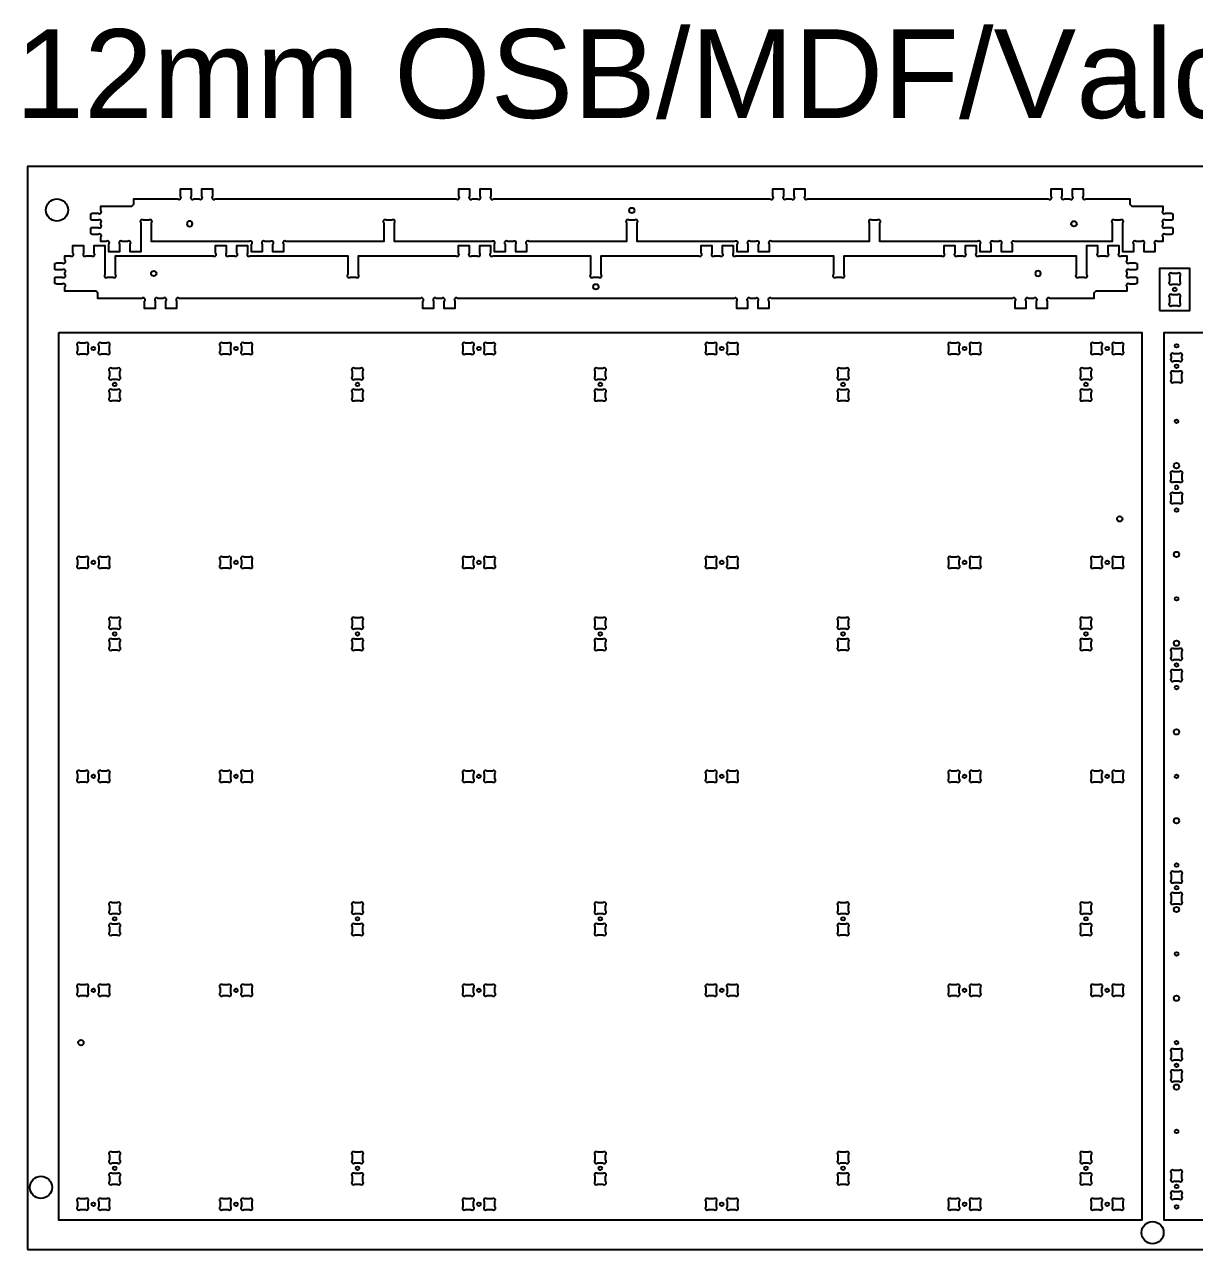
# Model space of a CAD drawing. Extents: x 283 to 2739, y 1003 to 5796.
# Drawn here: x 295 to 1613, y 2964 to 4344 of the extents above; entities that cross this region are included whole.
import ezdxf

# ---------------------------------------------------------------- set-up
doc = ezdxf.new("R2010")
doc.units = 0
for name, color, linetype in [('12MM-1-HOLD_DOWN_DRILL', 40, 'CONTINUOUS'), ('12MM-2-TESTER', 4, 'CONTINUOUS'), ('12MM-3-INSIDE_HOLES_CUTOUT', 3, 'CONTINUOUS'), ('12MM-4-CUTOUT', 7, 'CONTINUOUS'), ('SHEET_REF', 250, 'CONTINUOUS')]:
    doc.layers.add(name, color=color, linetype=linetype)
doc.styles.add('ARIAL_NORMAL', font='txt')

msp = doc.modelspace()

# ---------------------------------------------------------------- linework, layer by layer
at = {"layer": '12MM-1-HOLD_DOWN_DRILL'}
for centre in [(332, 4135.3), (314, 3034.3), (1566, 2983.3)]:
    msp.add_circle(centre, 12.5, dxfattribs=at)
at = {"layer": '12MM-2-TESTER'}
msp.add_lwpolyline([(1574, 4022.3), (1608, 4022.3), (1608, 4069.3), (1574, 4069.3)], close=True, dxfattribs=at)
for points in [[(1585, 4054.8, 1), (1588, 4051.8), (1594, 4051.8, 1), (1597, 4054.8), (1597, 4060.8, 1), (1594, 4063.8), (1588, 4063.8, 1), (1585, 4060.8)], [(1588, 4039.8, 1), (1585, 4036.8), (1585, 4030.8, 1), (1588, 4027.8), (1594, 4027.8, 1), (1597, 4030.8), (1597, 4036.8, 1), (1594, 4039.8)]]:
    msp.add_lwpolyline(points, format="xyb", close=True, dxfattribs=at)
msp.add_circle((1591, 4045.8), 2.05, dxfattribs=at)
at = {"layer": '12MM-3-INSIDE_HOLES_CUTOUT'}
for points in [[(394, 3956.8, 1), (391, 3953.8), (391, 3947.8, 1), (394, 3944.8), (400, 3944.8, 1), (403, 3947.8), (403, 3953.8, 1), (400, 3956.8)], [(1488, 3956.8, 1), (1485, 3953.8), (1485, 3947.8, 1), (1488, 3944.8), (1494, 3944.8, 1), (1497, 3947.8), (1497, 3953.8, 1), (1494, 3956.8)], [(391, 3040.8, 1), (394, 3037.8), (400, 3037.8, 1), (403, 3040.8), (403, 3046.8, 1), (400, 3049.8), (394, 3049.8, 1), (391, 3046.8)], [(1485, 3040.8, 1), (1488, 3037.8), (1494, 3037.8, 1), (1497, 3040.8), (1497, 3046.8, 1), (1494, 3049.8), (1488, 3049.8, 1), (1485, 3046.8)]]:
    msp.add_lwpolyline(points, format="xyb", close=True, dxfattribs=at)
for centre in [(979.5, 4134.8), (1477.5, 4119.8), (441, 4063.8), (939, 4048.8)]:
    msp.add_circle(centre, 3.05, dxfattribs=at)
at = {"layer": '12MM-3-INSIDE_HOLES_CUTOUT', "extrusion": (0, 0, -1)}
for centre in [(-481.5, 4119.8), (-1437, 4063.8)]:
    msp.add_circle(centre, 3.05, dxfattribs=at)
at = {"layer": '12MM-4-CUTOUT'}
for points in [[(372.2, 4107.8, -0.198912), (370.1, 4108.7), (370, 4108.8), (370, 4114.8), (370.1, 4114.9, -0.198912), (372.2, 4115.8), (378.5, 4115.8, 1), (381.5, 4118.8), (381.5, 4120.8, 1), (378.5, 4123.8), (372.2, 4123.8, -0.198912), (370.1, 4124.7), (370, 4124.8), (370, 4130.8), (370.1, 4130.9, -0.198912), (372.2, 4131.8), (378.5, 4131.8, 1), (381.5, 4134.8), (381.5, 4139.8), (416.5, 4139.8), (418.5, 4141.8), (418.5, 4147.8), (468.3, 4147.8, 1), (471.2, 4150.8), (471.2, 4159.3), (483.2, 4159.3), (483.2, 4150.8, 1), (486.2, 4147.8), (492.3, 4147.8, 1), (495.2, 4150.8), (495.2, 4159.3), (507.2, 4159.3), (507.2, 4150.8, 1), (510.2, 4147.8), (781.8, 4147.8, 1), (784.7, 4150.8), (784.7, 4159.3), (796.7, 4159.3), (796.7, 4150.8, 1), (799.7, 4147.8), (805.8, 4147.8, 1), (808.7, 4150.8), (808.7, 4159.3), (820.7, 4159.3), (820.7, 4150.8, 1), (823.7, 4147.8), (1135.3, 4147.8, 1), (1138.3, 4150.8), (1138.3, 4159.3), (1150.3, 4159.3), (1150.3, 4150.8, 1), (1153.2, 4147.8), (1159.3, 4147.8, 1), (1162.3, 4150.8), (1162.3, 4159.3), (1174.3, 4159.3), (1174.3, 4150.8, 1), (1177.2, 4147.8), (1448.8, 4147.8, 1), (1451.8, 4150.8), (1451.8, 4159.3), (1463.8, 4159.3), (1463.8, 4150.8, 1), (1466.7, 4147.8), (1472.8, 4147.8, 1), (1475.8, 4150.8), (1475.8, 4159.3), (1487.8, 4159.3), (1487.8, 4150.8, 1), (1490.7, 4147.8), (1540.5, 4147.8), (1540.5, 4141.8), (1542.5, 4139.8), (1577.5, 4139.8), (1577.5, 4134.8, 1), (1580.5, 4131.8), (1586.8, 4131.8, -0.198912), (1588.9, 4130.9), (1589, 4130.8), (1589, 4124.8), (1588.9, 4124.7, -0.198912), (1586.8, 4123.8), (1580.5, 4123.8, 1), (1577.5, 4120.8), (1577.5, 4118.8, 1), (1580.5, 4115.8), (1586.8, 4115.8, -0.198912), (1588.9, 4114.9), (1589, 4114.8), (1589, 4108.8), (1588.9, 4108.7, -0.198912), (1586.8, 4107.8), (1580.5, 4107.8, 1), (1577.5, 4104.8), (1577.5, 4099.8), (1571.5, 4099.8, 1), (1568.5, 4096.8), (1568.5, 4088.3), (1556.5, 4088.3), (1556.5, 4096.8, 1), (1553.5, 4099.8), (1547.5, 4099.8, 1), (1544.5, 4096.8), (1544.5, 4088.3), (1532.5, 4088.3), (1532.5, 4120.8, 1), (1529.5, 4123.8), (1523.5, 4123.8, 1), (1520.5, 4120.8), (1520.5, 4099.8), (1410.7, 4099.8, 1), (1407.8, 4096.8), (1407.8, 4088.3), (1395.8, 4088.3), (1395.8, 4096.8, 1), (1392.8, 4099.8), (1386.7, 4099.8, 1), (1383.8, 4096.8), (1383.8, 4088.3), (1371.8, 4088.3), (1371.8, 4096.8, 1), (1368.8, 4099.8), (1259, 4099.8), (1259, 4120.8, 1), (1256, 4123.8), (1250, 4123.8, 1), (1247, 4120.8), (1247, 4099.8), (1137.2, 4099.8, 1), (1134.2, 4096.8), (1134.2, 4088.3), (1122.2, 4088.3), (1122.2, 4096.8, 1), (1119.3, 4099.8), (1113.2, 4099.8, 1), (1110.2, 4096.8), (1110.2, 4088.3), (1098.2, 4088.3), (1098.2, 4096.8, 1), (1095.3, 4099.8), (985.5, 4099.8), (985.5, 4120.8, 1), (982.5, 4123.8), (976.5, 4123.8, 1), (973.5, 4120.8), (973.5, 4099.8), (863.7, 4099.8, 1), (860.7, 4096.8), (860.7, 4088.3), (848.7, 4088.3), (848.7, 4096.8, 1), (845.8, 4099.8), (839.7, 4099.8, 1), (836.7, 4096.8), (836.7, 4088.3), (824.7, 4088.3), (824.7, 4096.8, 1), (821.8, 4099.8), (712, 4099.8), (712, 4120.8, 1), (709, 4123.8), (703, 4123.8, 1), (700, 4120.8), (700, 4099.8), (590.2, 4099.8, 1), (587.2, 4096.8), (587.2, 4088.3), (575.2, 4088.3), (575.2, 4096.8, 1), (572.3, 4099.8), (566.2, 4099.8, 1), (563.2, 4096.8), (563.2, 4088.3), (551.2, 4088.3), (551.2, 4096.8, 1), (548.3, 4099.8), (438.5, 4099.8), (438.5, 4120.8, 1), (435.5, 4123.8), (429.5, 4123.8, 1), (426.5, 4120.8), (426.5, 4088.3), (414.5, 4088.3), (414.5, 4096.8, 1), (411.5, 4099.8), (405.5, 4099.8, 1), (402.5, 4096.8), (402.5, 4088.3), (390.5, 4088.3), (390.5, 4096.8, 1), (387.5, 4099.8), (381.5, 4099.8), (381.5, 4104.8, 1), (378.5, 4107.8)], [(1546.3, 4075.8, -0.198912), (1548.4, 4074.9), (1548.5, 4074.8), (1548.5, 4068.8), (1548.4, 4068.7, -0.198912), (1546.3, 4067.8), (1540, 4067.8, 1), (1537, 4064.8), (1537, 4062.8, 1), (1540, 4059.8), (1546.3, 4059.8, -0.198912), (1548.4, 4058.9), (1548.5, 4058.8), (1548.5, 4052.8), (1548.4, 4052.7, -0.198912), (1546.3, 4051.8), (1540, 4051.8, 1), (1537, 4048.8), (1537, 4043.8), (1502, 4043.8), (1500, 4041.8), (1500, 4035.8), (1450.2, 4035.8, 1), (1447.3, 4032.8), (1447.3, 4024.3), (1435.3, 4024.3), (1435.3, 4032.8, 1), (1432.3, 4035.8), (1426.2, 4035.8, 1), (1423.3, 4032.8), (1423.3, 4024.3), (1411.3, 4024.3), (1411.3, 4032.8, 1), (1408.3, 4035.8), (1136.7, 4035.8, 1), (1133.7, 4032.8), (1133.7, 4024.3), (1121.7, 4024.3), (1121.7, 4032.8, 1), (1118.8, 4035.8), (1112.7, 4035.8, 1), (1109.7, 4032.8), (1109.7, 4024.3), (1097.7, 4024.3), (1097.7, 4032.8, 1), (1094.8, 4035.8), (783.2, 4035.8, 1), (780.2, 4032.8), (780.2, 4024.3), (768.2, 4024.3), (768.2, 4032.8, 1), (765.3, 4035.8), (759.2, 4035.8, 1), (756.2, 4032.8), (756.2, 4024.3), (744.2, 4024.3), (744.2, 4032.8, 1), (741.3, 4035.8), (469.7, 4035.8, 1), (466.7, 4032.8), (466.7, 4024.3), (454.7, 4024.3), (454.7, 4032.8, 1), (451.8, 4035.8), (445.7, 4035.8, 1), (442.7, 4032.8), (442.7, 4024.3), (430.7, 4024.3), (430.7, 4032.8, 1), (427.8, 4035.8), (378, 4035.8), (378, 4041.8), (376, 4043.8), (341, 4043.8), (341, 4048.8, 1), (338, 4051.8), (331.7, 4051.8, -0.198912), (329.6, 4052.7), (329.5, 4052.8), (329.5, 4058.8), (329.6, 4058.9, -0.198912), (331.7, 4059.8), (338, 4059.8, 1), (341, 4062.8), (341, 4064.8, 1), (338, 4067.8), (331.7, 4067.8, -0.198912), (329.6, 4068.7), (329.5, 4068.8), (329.5, 4074.8), (329.6, 4074.9, -0.198912), (331.7, 4075.8), (338, 4075.8, 1), (341, 4078.8), (341, 4083.8), (347, 4083.8, 1), (350, 4086.8), (350, 4095.3), (362, 4095.3), (362, 4086.8, 1), (365, 4083.8), (371, 4083.8, 1), (374, 4086.8), (374, 4095.3), (386, 4095.3), (386, 4062.8, 1), (389, 4059.8), (395, 4059.8, 1), (398, 4062.8), (398, 4083.8), (507.8, 4083.8, 1), (510.7, 4086.8), (510.7, 4095.3), (522.7, 4095.3), (522.7, 4086.8, 1), (525.7, 4083.8), (531.8, 4083.8, 1), (534.7, 4086.8), (534.7, 4095.3), (546.7, 4095.3), (546.7, 4086.8, 1), (549.7, 4083.8), (659.5, 4083.8), (659.5, 4062.8, 1), (662.5, 4059.8), (668.5, 4059.8, 1), (671.5, 4062.8), (671.5, 4083.8), (781.3, 4083.8, 1), (784.2, 4086.8), (784.2, 4095.3), (796.2, 4095.3), (796.2, 4086.8, 1), (799.2, 4083.8), (805.3, 4083.8, 1), (808.2, 4086.8), (808.2, 4095.3), (820.2, 4095.3), (820.2, 4086.8, 1), (823.2, 4083.8), (933, 4083.8), (933, 4062.8, 1), (936, 4059.8), (942, 4059.8, 1), (945, 4062.8), (945, 4083.8), (1054.8, 4083.8, 1), (1057.7, 4086.8), (1057.7, 4095.3), (1069.7, 4095.3), (1069.7, 4086.8, 1), (1072.7, 4083.8), (1078.8, 4083.8, 1), (1081.7, 4086.8), (1081.7, 4095.3), (1093.7, 4095.3), (1093.7, 4086.8, 1), (1096.7, 4083.8), (1206.5, 4083.8), (1206.5, 4062.8, 1), (1209.5, 4059.8), (1215.5, 4059.8, 1), (1218.5, 4062.8), (1218.5, 4083.8), (1328.3, 4083.8, 1), (1331.3, 4086.8), (1331.3, 4095.3), (1343.3, 4095.3), (1343.3, 4086.8, 1), (1346.2, 4083.8), (1352.3, 4083.8, 1), (1355.3, 4086.8), (1355.3, 4095.3), (1367.3, 4095.3), (1367.3, 4086.8, 1), (1370.2, 4083.8), (1480, 4083.8), (1480, 4062.8, 1), (1483, 4059.8), (1489, 4059.8, 1), (1492, 4062.8), (1492, 4095.3), (1504, 4095.3), (1504, 4086.8, 1), (1507, 4083.8), (1513, 4083.8, 1), (1516, 4086.8), (1516, 4095.3), (1528, 4095.3), (1528, 4086.8, 1), (1531, 4083.8), (1537, 4083.8), (1537, 4078.8, 1), (1540, 4075.8)], [(367.6, 3974.8, 0.198912), (367, 3976.3), (367, 3982.3, 1), (364, 3985.3), (358, 3985.3, 1), (355, 3982.3), (355, 3976.3, 1), (358, 3973.3), (364, 3973.3, 0.668179)], [(379, 3976.3, 1), (382, 3973.3), (388, 3973.3, 1), (391, 3976.3), (391, 3982.3, 1), (388, 3985.3), (382, 3985.3, 1), (379, 3982.3)], [(518.7, 3985.3, 1), (515.7, 3982.3), (515.7, 3976.3, 1), (518.7, 3973.3), (524.8, 3973.3, 1), (527.7, 3976.3), (527.7, 3982.3, 1), (524.8, 3985.3)], [(552.4, 3983.8, 0.668179), (548.8, 3985.3), (542.7, 3985.3, 1), (539.7, 3982.3), (539.7, 3976.3, 1), (542.7, 3973.3), (548.8, 3973.3, 1), (551.7, 3976.3), (551.7, 3982.3, 0.198912)], [(792.2, 3985.3, 1), (789.3, 3982.3), (789.3, 3976.3, 1), (792.2, 3973.3), (798.3, 3973.3, 1), (801.3, 3976.3), (801.3, 3982.3, 1), (798.3, 3985.3)], [(825.9, 3983.8, 0.668179), (822.3, 3985.3), (816.2, 3985.3, 1), (813.3, 3982.3), (813.3, 3976.3, 1), (816.2, 3973.3), (822.3, 3973.3, 1), (825.3, 3976.3), (825.3, 3982.3, 0.198912)], [(1065.7, 3985.3, 1), (1062.8, 3982.3), (1062.8, 3976.3, 1), (1065.7, 3973.3), (1071.8, 3973.3, 1), (1074.8, 3976.3), (1074.8, 3982.3, 1), (1071.8, 3985.3)], [(1099.4, 3983.8, 0.668179), (1095.8, 3985.3), (1089.7, 3985.3, 1), (1086.8, 3982.3), (1086.8, 3976.3, 1), (1089.7, 3973.3), (1095.8, 3973.3, 1), (1098.8, 3976.3), (1098.8, 3982.3, 0.198912)], [(1339.2, 3985.3, 1), (1336.3, 3982.3), (1336.3, 3976.3, 1), (1339.2, 3973.3), (1345.3, 3973.3, 1), (1348.3, 3976.3), (1348.3, 3982.3, 1), (1345.3, 3985.3)], [(1372.9, 3983.8, 0.668179), (1369.3, 3985.3), (1363.2, 3985.3, 1), (1360.3, 3982.3), (1360.3, 3976.3, 1), (1363.2, 3973.3), (1369.3, 3973.3, 1), (1372.3, 3976.3), (1372.3, 3982.3, 0.198912)], [(1500, 3985.3, 1), (1497, 3982.3), (1497, 3976.3, 1), (1500, 3973.3), (1506, 3973.3, 1), (1509, 3976.3), (1509, 3982.3, 1), (1506, 3985.3)], [(1533.6, 3983.8, 0.668179), (1530, 3985.3), (1524, 3985.3, 1), (1521, 3982.3), (1521, 3976.3, 1), (1524, 3973.3), (1530, 3973.3, 1), (1533, 3976.3), (1533, 3982.3, 0.198912)], [(1587, 3968.3, 1), (1590, 3965.3), (1596, 3965.3, 1), (1599, 3968.3), (1599, 3970.3, 1), (1596, 3973.3), (1590, 3973.3, 1), (1587, 3970.3)], [(667.5, 3956.8, 1), (664.5, 3953.8), (664.5, 3947.8, 1), (667.5, 3944.8), (673.5, 3944.8, 1), (676.5, 3947.8), (676.5, 3953.8, 1), (673.5, 3956.8)], [(941, 3956.8, 1), (938, 3953.8), (938, 3947.8, 1), (941, 3944.8), (947, 3944.8, 1), (950, 3947.8), (950, 3953.8, 1), (947, 3956.8)], [(1214.5, 3956.8, 1), (1211.5, 3953.8), (1211.5, 3947.8, 1), (1214.5, 3944.8), (1220.5, 3944.8, 1), (1223.5, 3947.8), (1223.5, 3953.8, 1), (1220.5, 3956.8)], [(1590, 3953.3, 1), (1587, 3950.3), (1587, 3944.3, 1), (1590, 3941.3), (1596, 3941.3, 1), (1599, 3944.3), (1599, 3950.3, 1), (1596, 3953.3)], [(391, 3923.8, 1), (394, 3920.8), (400, 3920.8, 1), (403, 3923.8), (403, 3929.8, 1), (400, 3932.8), (394, 3932.8, 1), (391, 3929.8)], [(664.5, 3923.8, 1), (667.5, 3920.8), (673.5, 3920.8, 1), (676.5, 3923.8), (676.5, 3929.8, 1), (673.5, 3932.8), (667.5, 3932.8, 1), (664.5, 3929.8)], [(938, 3923.8, 1), (941, 3920.8), (947, 3920.8, 1), (950, 3923.8), (950, 3929.8, 1), (947, 3932.8), (941, 3932.8, 1), (938, 3929.8)], [(1211.5, 3923.8, 1), (1214.5, 3920.8), (1220.5, 3920.8, 1), (1223.5, 3923.8), (1223.5, 3929.8, 1), (1220.5, 3932.8), (1214.5, 3932.8, 1), (1211.5, 3929.8)], [(1485, 3923.8, 1), (1488, 3920.8), (1494, 3920.8, 1), (1497, 3923.8), (1497, 3929.8, 1), (1494, 3932.8), (1488, 3932.8, 1), (1485, 3929.8)], [(1599, 3831.8, -1), (1596, 3828.8), (1590, 3828.8, -1), (1587, 3831.8), (1587, 3837.8, -1), (1590, 3840.8), (1596, 3840.8, -1), (1599, 3837.8)], [(1596, 3816.8, -1), (1599, 3813.8), (1599, 3807.8, -1), (1596, 3804.8), (1590, 3804.8, -1), (1587, 3807.8), (1587, 3813.8, -1), (1590, 3816.8)], [(367.6, 3733.8, 0.198912), (367, 3735.3), (367, 3741.3, 1), (364, 3744.3), (358, 3744.3, 1), (355, 3741.3), (355, 3735.3, 1), (358, 3732.3), (364, 3732.3, 0.668179)], [(379, 3735.3, 1), (382, 3732.3), (388, 3732.3, 1), (391, 3735.3), (391, 3741.3, 1), (388, 3744.3), (382, 3744.3, 1), (379, 3741.3)], [(518.7, 3744.3, 1), (515.7, 3741.3), (515.7, 3735.3, 1), (518.7, 3732.3), (524.8, 3732.3, 1), (527.7, 3735.3), (527.7, 3741.3, 1), (524.8, 3744.3)], [(552.4, 3742.8, 0.668179), (548.8, 3744.3), (542.7, 3744.3, 1), (539.7, 3741.3), (539.7, 3735.3, 1), (542.7, 3732.3), (548.8, 3732.3, 1), (551.7, 3735.3), (551.7, 3741.3, 0.198912)], [(792.2, 3744.3, 1), (789.3, 3741.3), (789.3, 3735.3, 1), (792.2, 3732.3), (798.3, 3732.3, 1), (801.3, 3735.3), (801.3, 3741.3, 1), (798.3, 3744.3)], [(825.9, 3742.8, 0.668179), (822.3, 3744.3), (816.2, 3744.3, 1), (813.3, 3741.3), (813.3, 3735.3, 1), (816.2, 3732.3), (822.3, 3732.3, 1), (825.3, 3735.3), (825.3, 3741.3, 0.198912)], [(1065.7, 3744.3, 1), (1062.8, 3741.3), (1062.8, 3735.3, 1), (1065.7, 3732.3), (1071.8, 3732.3, 1), (1074.8, 3735.3), (1074.8, 3741.3, 1), (1071.8, 3744.3)], [(1099.4, 3742.8, 0.668179), (1095.8, 3744.3), (1089.7, 3744.3, 1), (1086.8, 3741.3), (1086.8, 3735.3, 1), (1089.7, 3732.3), (1095.8, 3732.3, 1), (1098.8, 3735.3), (1098.8, 3741.3, 0.198912)], [(1339.2, 3744.3, 1), (1336.3, 3741.3), (1336.3, 3735.3, 1), (1339.2, 3732.3), (1345.3, 3732.3, 1), (1348.3, 3735.3), (1348.3, 3741.3, 1), (1345.3, 3744.3)], [(1372.9, 3742.8, 0.668179), (1369.3, 3744.3), (1363.2, 3744.3, 1), (1360.3, 3741.3), (1360.3, 3735.3, 1), (1363.2, 3732.3), (1369.3, 3732.3, 1), (1372.3, 3735.3), (1372.3, 3741.3, 0.198912)], [(1500, 3744.3, 1), (1497, 3741.3), (1497, 3735.3, 1), (1500, 3732.3), (1506, 3732.3, 1), (1509, 3735.3), (1509, 3741.3, 1), (1506, 3744.3)], [(1533.6, 3742.8, 0.668179), (1530, 3744.3), (1524, 3744.3, 1), (1521, 3741.3), (1521, 3735.3, 1), (1524, 3732.3), (1530, 3732.3, 1), (1533, 3735.3), (1533, 3741.3, 0.198912)], [(394, 3675.8, 1), (391, 3672.8), (391, 3666.8, 1), (394, 3663.8), (400, 3663.8, 1), (403, 3666.8), (403, 3672.8, 1), (400, 3675.8)], [(667.5, 3675.8, 1), (664.5, 3672.8), (664.5, 3666.8, 1), (667.5, 3663.8), (673.5, 3663.8, 1), (676.5, 3666.8), (676.5, 3672.8, 1), (673.5, 3675.8)], [(941, 3675.8, 1), (938, 3672.8), (938, 3666.8, 1), (941, 3663.8), (947, 3663.8, 1), (950, 3666.8), (950, 3672.8, 1), (947, 3675.8)], [(1214.5, 3675.8, 1), (1211.5, 3672.8), (1211.5, 3666.8, 1), (1214.5, 3663.8), (1220.5, 3663.8, 1), (1223.5, 3666.8), (1223.5, 3672.8, 1), (1220.5, 3675.8)], [(1488, 3675.8, 1), (1485, 3672.8), (1485, 3666.8, 1), (1488, 3663.8), (1494, 3663.8, 1), (1497, 3666.8), (1497, 3672.8, 1), (1494, 3675.8)], [(391, 3642.8, 1), (394, 3639.8), (400, 3639.8, 1), (403, 3642.8), (403, 3648.8, 1), (400, 3651.8), (394, 3651.8, 1), (391, 3648.8)], [(664.5, 3642.8, 1), (667.5, 3639.8), (673.5, 3639.8, 1), (676.5, 3642.8), (676.5, 3648.8, 1), (673.5, 3651.8), (667.5, 3651.8, 1), (664.5, 3648.8)], [(938, 3642.8, 1), (941, 3639.8), (947, 3639.8, 1), (950, 3642.8), (950, 3648.8, 1), (947, 3651.8), (941, 3651.8, 1), (938, 3648.8)], [(1211.5, 3642.8, 1), (1214.5, 3639.8), (1220.5, 3639.8, 1), (1223.5, 3642.8), (1223.5, 3648.8, 1), (1220.5, 3651.8), (1214.5, 3651.8, 1), (1211.5, 3648.8)], [(1485, 3642.8, 1), (1488, 3639.8), (1494, 3639.8, 1), (1497, 3642.8), (1497, 3648.8, 1), (1494, 3651.8), (1488, 3651.8, 1), (1485, 3648.8)], [(1587, 3631.8, 1), (1590, 3628.8), (1596, 3628.8, 1), (1599, 3631.8), (1599, 3637.8, 1), (1596, 3640.8), (1590, 3640.8, 1), (1587, 3637.8)], [(1590, 3616.8, 1), (1587, 3613.8), (1587, 3607.8, 1), (1590, 3604.8), (1596, 3604.8, 1), (1599, 3607.8), (1599, 3613.8, 1), (1596, 3616.8)], [(367.6, 3492.8, 0.198912), (367, 3494.3), (367, 3500.3, 1), (364, 3503.3), (358, 3503.3, 1), (355, 3500.3), (355, 3494.3, 1), (358, 3491.3), (364, 3491.3, 0.668179)], [(379, 3494.3, 1), (382, 3491.3), (388, 3491.3, 1), (391, 3494.3), (391, 3500.3, 1), (388, 3503.3), (382, 3503.3, 1), (379, 3500.3)], [(518.7, 3503.3, 1), (515.7, 3500.3), (515.7, 3494.3, 1), (518.7, 3491.3), (524.8, 3491.3, 1), (527.7, 3494.3), (527.7, 3500.3, 1), (524.8, 3503.3)], [(552.4, 3501.8, 0.668179), (548.8, 3503.3), (542.7, 3503.3, 1), (539.7, 3500.3), (539.7, 3494.3, 1), (542.7, 3491.3), (548.8, 3491.3, 1), (551.7, 3494.3), (551.7, 3500.3, 0.198912)], [(792.2, 3503.3, 1), (789.3, 3500.3), (789.3, 3494.3, 1), (792.2, 3491.3), (798.3, 3491.3, 1), (801.3, 3494.3), (801.3, 3500.3, 1), (798.3, 3503.3)], [(825.9, 3501.8, 0.668179), (822.3, 3503.3), (816.2, 3503.3, 1), (813.3, 3500.3), (813.3, 3494.3, 1), (816.2, 3491.3), (822.3, 3491.3, 1), (825.3, 3494.3), (825.3, 3500.3, 0.198912)], [(1065.7, 3503.3, 1), (1062.8, 3500.3), (1062.8, 3494.3, 1), (1065.7, 3491.3), (1071.8, 3491.3, 1), (1074.8, 3494.3), (1074.8, 3500.3, 1), (1071.8, 3503.3)], [(1099.4, 3501.8, 0.668179), (1095.8, 3503.3), (1089.7, 3503.3, 1), (1086.8, 3500.3), (1086.8, 3494.3, 1), (1089.7, 3491.3), (1095.8, 3491.3, 1), (1098.8, 3494.3), (1098.8, 3500.3, 0.198912)], [(1339.2, 3503.3, 1), (1336.3, 3500.3), (1336.3, 3494.3, 1), (1339.2, 3491.3), (1345.3, 3491.3, 1), (1348.3, 3494.3), (1348.3, 3500.3, 1), (1345.3, 3503.3)], [(1372.9, 3501.8, 0.668179), (1369.3, 3503.3), (1363.2, 3503.3, 1), (1360.3, 3500.3), (1360.3, 3494.3, 1), (1363.2, 3491.3), (1369.3, 3491.3, 1), (1372.3, 3494.3), (1372.3, 3500.3, 0.198912)], [(1500, 3503.3, 1), (1497, 3500.3), (1497, 3494.3, 1), (1500, 3491.3), (1506, 3491.3, 1), (1509, 3494.3), (1509, 3500.3, 1), (1506, 3503.3)], [(1533.6, 3501.8, 0.668179), (1530, 3503.3), (1524, 3503.3, 1), (1521, 3500.3), (1521, 3494.3, 1), (1524, 3491.3), (1530, 3491.3, 1), (1533, 3494.3), (1533, 3500.3, 0.198912)], [(1587, 3380.8, 1), (1590, 3377.8), (1596, 3377.8, 1), (1599, 3380.8), (1599, 3386.8, 1), (1596, 3389.8), (1590, 3389.8, 1), (1587, 3386.8)], [(394, 3354.8, 1), (391, 3351.8), (391, 3345.8, 1), (394, 3342.8), (400, 3342.8, 1), (403, 3345.8), (403, 3351.8, 1), (400, 3354.8)], [(667.5, 3354.8, 1), (664.5, 3351.8), (664.5, 3345.8, 1), (667.5, 3342.8), (673.5, 3342.8, 1), (676.5, 3345.8), (676.5, 3351.8, 1), (673.5, 3354.8)], [(941, 3354.8, 1), (938, 3351.8), (938, 3345.8, 1), (941, 3342.8), (947, 3342.8, 1), (950, 3345.8), (950, 3351.8, 1), (947, 3354.8)], [(1214.5, 3354.8, 1), (1211.5, 3351.8), (1211.5, 3345.8, 1), (1214.5, 3342.8), (1220.5, 3342.8, 1), (1223.5, 3345.8), (1223.5, 3351.8, 1), (1220.5, 3354.8)], [(1488, 3354.8, 1), (1485, 3351.8), (1485, 3345.8, 1), (1488, 3342.8), (1494, 3342.8, 1), (1497, 3345.8), (1497, 3351.8, 1), (1494, 3354.8)], [(1590, 3365.8, 1), (1587, 3362.8), (1587, 3356.8, 1), (1590, 3353.8), (1596, 3353.8, 1), (1599, 3356.8), (1599, 3362.8, 1), (1596, 3365.8)], [(391, 3321.8, 1), (394, 3318.8), (400, 3318.8, 1), (403, 3321.8), (403, 3327.8, 1), (400, 3330.8), (394, 3330.8, 1), (391, 3327.8)], [(664.5, 3321.8, 1), (667.5, 3318.8), (673.5, 3318.8, 1), (676.5, 3321.8), (676.5, 3327.8, 1), (673.5, 3330.8), (667.5, 3330.8, 1), (664.5, 3327.8)], [(938, 3321.8, 1), (941, 3318.8), (947, 3318.8, 1), (950, 3321.8), (950, 3327.8, 1), (947, 3330.8), (941, 3330.8, 1), (938, 3327.8)], [(1211.5, 3321.8, 1), (1214.5, 3318.8), (1220.5, 3318.8, 1), (1223.5, 3321.8), (1223.5, 3327.8, 1), (1220.5, 3330.8), (1214.5, 3330.8, 1), (1211.5, 3327.8)], [(1485, 3321.8, 1), (1488, 3318.8), (1494, 3318.8, 1), (1497, 3321.8), (1497, 3327.8, 1), (1494, 3330.8), (1488, 3330.8, 1), (1485, 3327.8)], [(367.6, 3251.8, 0.198912), (367, 3253.3), (367, 3259.3, 1), (364, 3262.3), (358, 3262.3, 1), (355, 3259.3), (355, 3253.3, 1), (358, 3250.3), (364, 3250.3, 0.668179)], [(379, 3253.3, 1), (382, 3250.3), (388, 3250.3, 1), (391, 3253.3), (391, 3259.3, 1), (388, 3262.3), (382, 3262.3, 1), (379, 3259.3)], [(518.7, 3262.3, 1), (515.7, 3259.3), (515.7, 3253.3, 1), (518.7, 3250.3), (524.8, 3250.3, 1), (527.7, 3253.3), (527.7, 3259.3, 1), (524.8, 3262.3)], [(552.4, 3260.8, 0.668179), (548.8, 3262.3), (542.7, 3262.3, 1), (539.7, 3259.3), (539.7, 3253.3, 1), (542.7, 3250.3), (548.8, 3250.3, 1), (551.7, 3253.3), (551.7, 3259.3, 0.198912)], [(792.2, 3262.3, 1), (789.3, 3259.3), (789.3, 3253.3, 1), (792.2, 3250.3), (798.3, 3250.3, 1), (801.3, 3253.3), (801.3, 3259.3, 1), (798.3, 3262.3)], [(825.9, 3260.8, 0.668179), (822.3, 3262.3), (816.2, 3262.3, 1), (813.3, 3259.3), (813.3, 3253.3, 1), (816.2, 3250.3), (822.3, 3250.3, 1), (825.3, 3253.3), (825.3, 3259.3, 0.198912)], [(1065.7, 3262.3, 1), (1062.8, 3259.3), (1062.8, 3253.3, 1), (1065.7, 3250.3), (1071.8, 3250.3, 1), (1074.8, 3253.3), (1074.8, 3259.3, 1), (1071.8, 3262.3)], [(1099.4, 3260.8, 0.668179), (1095.8, 3262.3), (1089.7, 3262.3, 1), (1086.8, 3259.3), (1086.8, 3253.3, 1), (1089.7, 3250.3), (1095.8, 3250.3, 1), (1098.8, 3253.3), (1098.8, 3259.3, 0.198912)], [(1339.2, 3262.3, 1), (1336.3, 3259.3), (1336.3, 3253.3, 1), (1339.2, 3250.3), (1345.3, 3250.3, 1), (1348.3, 3253.3), (1348.3, 3259.3, 1), (1345.3, 3262.3)], [(1372.9, 3260.8, 0.668179), (1369.3, 3262.3), (1363.2, 3262.3, 1), (1360.3, 3259.3), (1360.3, 3253.3, 1), (1363.2, 3250.3), (1369.3, 3250.3, 1), (1372.3, 3253.3), (1372.3, 3259.3, 0.198912)], [(1500, 3262.3, 1), (1497, 3259.3), (1497, 3253.3, 1), (1500, 3250.3), (1506, 3250.3, 1), (1509, 3253.3), (1509, 3259.3, 1), (1506, 3262.3)], [(1533.6, 3260.8, 0.668179), (1530, 3262.3), (1524, 3262.3, 1), (1521, 3259.3), (1521, 3253.3, 1), (1524, 3250.3), (1530, 3250.3, 1), (1533, 3253.3), (1533, 3259.3, 0.198912)], [(1587, 3180.8, 1), (1590, 3177.8), (1596, 3177.8, 1), (1599, 3180.8), (1599, 3186.8, 1), (1596, 3189.8), (1590, 3189.8, 1), (1587, 3186.8)], [(1590, 3165.8, 1), (1587, 3162.8), (1587, 3156.8, 1), (1590, 3153.8), (1596, 3153.8, 1), (1599, 3156.8), (1599, 3162.8, 1), (1596, 3165.8)], [(394, 3073.8, 1), (391, 3070.8), (391, 3064.8, 1), (394, 3061.8), (400, 3061.8, 1), (403, 3064.8), (403, 3070.8, 1), (400, 3073.8)], [(667.5, 3073.8, 1), (664.5, 3070.8), (664.5, 3064.8, 1), (667.5, 3061.8), (673.5, 3061.8, 1), (676.5, 3064.8), (676.5, 3070.8, 1), (673.5, 3073.8)], [(941, 3073.8, 1), (938, 3070.8), (938, 3064.8, 1), (941, 3061.8), (947, 3061.8, 1), (950, 3064.8), (950, 3070.8, 1), (947, 3073.8)], [(1214.5, 3073.8, 1), (1211.5, 3070.8), (1211.5, 3064.8, 1), (1214.5, 3061.8), (1220.5, 3061.8, 1), (1223.5, 3064.8), (1223.5, 3070.8, 1), (1220.5, 3073.8)], [(1488, 3073.8, 1), (1485, 3070.8), (1485, 3064.8, 1), (1488, 3061.8), (1494, 3061.8, 1), (1497, 3064.8), (1497, 3070.8, 1), (1494, 3073.8)], [(664.5, 3040.8, 1), (667.5, 3037.8), (673.5, 3037.8, 1), (676.5, 3040.8), (676.5, 3046.8, 1), (673.5, 3049.8), (667.5, 3049.8, 1), (664.5, 3046.8)], [(938, 3040.8, 1), (941, 3037.8), (947, 3037.8, 1), (950, 3040.8), (950, 3046.8, 1), (947, 3049.8), (941, 3049.8, 1), (938, 3046.8)], [(1211.5, 3040.8, 1), (1214.5, 3037.8), (1220.5, 3037.8, 1), (1223.5, 3040.8), (1223.5, 3046.8, 1), (1220.5, 3049.8), (1214.5, 3049.8, 1), (1211.5, 3046.8)], [(1587, 3044.3, 1), (1590, 3041.3), (1596, 3041.3, 1), (1599, 3044.3), (1599, 3050.3, 1), (1596, 3053.3), (1590, 3053.3, 1), (1587, 3050.3)], [(1590, 3029.3, 1), (1587, 3026.3), (1587, 3024.3, 1), (1590, 3021.3), (1596, 3021.3, 1), (1599, 3024.3), (1599, 3026.3, 1), (1596, 3029.3)], [(367.6, 3010.8, 0.198912), (367, 3012.3), (367, 3018.3, 1), (364, 3021.3), (358, 3021.3, 1), (355, 3018.3), (355, 3012.3, 1), (358, 3009.3), (364, 3009.3, 0.668179)], [(379, 3012.3, 1), (382, 3009.3), (388, 3009.3, 1), (391, 3012.3), (391, 3018.3, 1), (388, 3021.3), (382, 3021.3, 1), (379, 3018.3)], [(518.7, 3021.3, 1), (515.7, 3018.3), (515.7, 3012.3, 1), (518.7, 3009.3), (524.8, 3009.3, 1), (527.7, 3012.3), (527.7, 3018.3, 1), (524.8, 3021.3)], [(552.4, 3019.8, 0.668179), (548.8, 3021.3), (542.7, 3021.3, 1), (539.7, 3018.3), (539.7, 3012.3, 1), (542.7, 3009.3), (548.8, 3009.3, 1), (551.7, 3012.3), (551.7, 3018.3, 0.198912)], [(792.2, 3021.3, 1), (789.3, 3018.3), (789.3, 3012.3, 1), (792.2, 3009.3), (798.3, 3009.3, 1), (801.3, 3012.3), (801.3, 3018.3, 1), (798.3, 3021.3)], [(825.9, 3019.8, 0.668179), (822.3, 3021.3), (816.2, 3021.3, 1), (813.3, 3018.3), (813.3, 3012.3, 1), (816.2, 3009.3), (822.3, 3009.3, 1), (825.3, 3012.3), (825.3, 3018.3, 0.198912)], [(1065.7, 3021.3, 1), (1062.8, 3018.3), (1062.8, 3012.3, 1), (1065.7, 3009.3), (1071.8, 3009.3, 1), (1074.8, 3012.3), (1074.8, 3018.3, 1), (1071.8, 3021.3)], [(1099.4, 3019.8, 0.668179), (1095.8, 3021.3), (1089.7, 3021.3, 1), (1086.8, 3018.3), (1086.8, 3012.3, 1), (1089.7, 3009.3), (1095.8, 3009.3, 1), (1098.8, 3012.3), (1098.8, 3018.3, 0.198912)], [(1339.2, 3021.3, 1), (1336.3, 3018.3), (1336.3, 3012.3, 1), (1339.2, 3009.3), (1345.3, 3009.3, 1), (1348.3, 3012.3), (1348.3, 3018.3, 1), (1345.3, 3021.3)], [(1372.9, 3019.8, 0.668179), (1369.3, 3021.3), (1363.2, 3021.3, 1), (1360.3, 3018.3), (1360.3, 3012.3, 1), (1363.2, 3009.3), (1369.3, 3009.3, 1), (1372.3, 3012.3), (1372.3, 3018.3, 0.198912)], [(1500, 3021.3, 1), (1497, 3018.3), (1497, 3012.3, 1), (1500, 3009.3), (1506, 3009.3, 1), (1509, 3012.3), (1509, 3018.3, 1), (1506, 3021.3)], [(1533.6, 3019.8, 0.668179), (1530, 3021.3), (1524, 3021.3, 1), (1521, 3018.3), (1521, 3012.3, 1), (1524, 3009.3), (1530, 3009.3, 1), (1533, 3012.3), (1533, 3018.3, 0.198912)]]:
    msp.add_lwpolyline(points, format="xyb", close=True, dxfattribs=at)
for points in [[(334, 3997.3), (1554, 3997.3), (1554, 2997.3), (334, 2997.3)], [(2701, 3997.3), (2701, 2997.3), (1579, 2997.3), (1579, 3997.3)]]:
    msp.add_lwpolyline(points, close=True, dxfattribs=at)
for centre, radius in [((373, 3979.3), 2.05), ((533.7, 3979.3), 2.05), ((807.3, 3979.3), 2.05), ((1080.8, 3979.3), 2.05), ((1354.3, 3979.3), 2.05), ((1515, 3979.3), 2.05), ((1593, 3982.3), 2.05), ((1593, 3959.3), 2.05), ((397, 3938.8), 2.05), ((670.5, 3938.8), 2.05), ((944, 3938.8), 2.05), ((1217.5, 3938.8), 2.05), ((1491, 3938.8), 2.05), ((1593, 3897.3), 2.05), ((1593, 3847.3), 3.02), ((1593, 3797.3), 2.05), ((1529, 3787.3), 3.03), ((373, 3738.3), 2.05), ((533.7, 3738.3), 2.05), ((807.3, 3738.3), 2.05), ((1080.8, 3738.3), 2.05), ((1354.3, 3738.3), 2.05), ((1515, 3738.3), 2.05), ((1593, 3747.3), 3.02), ((1593, 3697.3), 2.05), ((397, 3657.8), 2.05), ((670.5, 3657.8), 2.05), ((944, 3657.8), 2.05), ((1217.5, 3657.8), 2.05), ((1491, 3657.8), 2.05), ((1593, 3647.3), 3.02), ((1593, 3622.8), 2.05), ((1593, 3597.3), 2.05), ((1593, 3547.3), 3.02), ((373, 3497.3), 2.05), ((533.7, 3497.3), 2.05), ((807.3, 3497.3), 2.05), ((1080.8, 3497.3), 2.05), ((1354.3, 3497.3), 2.05), ((1515, 3497.3), 2.05), ((1593, 3497.3), 2.05), ((1593, 3447.3), 3.02), ((1593, 3397.3), 2.05), ((1593, 3371.8), 2.05), ((1593, 3347.3), 3.02), ((397, 3336.8), 2.05), ((670.5, 3336.8), 2.05), ((944, 3336.8), 2.05), ((1217.5, 3336.8), 2.05), ((1491, 3336.8), 2.05), ((1593, 3297.3), 2.05), ((373, 3256.3), 2.05), ((533.7, 3256.3), 2.05), ((807.3, 3256.3), 2.05), ((1080.8, 3256.3), 2.05), ((1354.3, 3256.3), 2.05), ((1515, 3256.3), 2.05), ((1593, 3247.3), 3.02), ((359, 3197.3), 3.03), ((1593, 3197.3), 2.05), ((1593, 3171.8), 2.05), ((1593, 3147.3), 3.02), ((1593, 3097.3), 2.05), ((397, 3055.8), 2.05), ((670.5, 3055.8), 2.05), ((944, 3055.8), 2.05), ((1217.5, 3055.8), 2.05), ((1491, 3055.8), 2.05), ((1593, 3035.3), 2.05), ((373, 3015.3), 2.05), ((533.7, 3015.3), 2.05), ((807.3, 3015.3), 2.05), ((1080.8, 3015.3), 2.05), ((1354.3, 3015.3), 2.05), ((1515, 3015.3), 2.05), ((1593, 3012.3), 2.05)]:
    msp.add_circle(centre, radius, dxfattribs=at)
at = {"layer": '12MM-4-CUTOUT', "extrusion": (0, 0, -1)}
msp.add_circle((-1593, 3822.8), 2.05, dxfattribs=at)
at = {"layer": 'SHEET_REF'}
msp.add_lwpolyline([(299, 2964.3), (2739, 2964.3), (2739, 4184.3), (299, 4184.3)], close=True, dxfattribs=at)

# ---------------------------------------------------------------- texts
at = {"layer": 'SHEET_REF', "linetype": 'CONTINUOUS', "style": 'ARIAL_NORMAL'}
msp.add_text('12mm OSB/MDF/Valchromat sheet', height=100, dxfattribs=at).set_placement((284.8, 4239))

doc.saveas('drawing.dxf')
